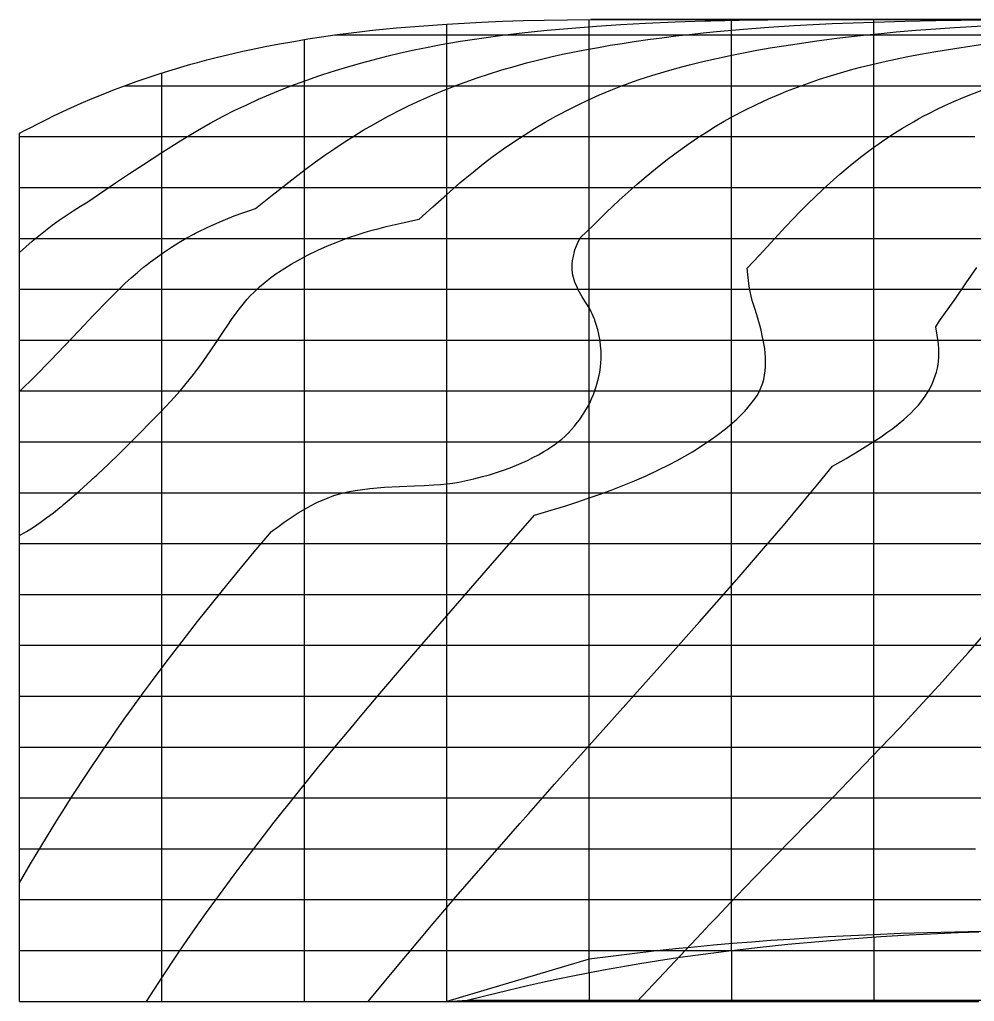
# Model space of a CAD drawing. Header units: millimetres. Extents: x 0 to 181739, y 0 to 19300.
# Drawn here: x 0 to 18777, y 0 to 19300 of the extents above; entities that cross this region are included whole.
import ezdxf

# ---------------------------------------------------------------- set-up
doc = ezdxf.new("R2010")
doc.units = ezdxf.units.MM
for name, color, linetype in [('BUTTOCKS', 6, 'Continuous'), ('Knuckle', 1, 'Continuous'), ('SECTIONS', 3, 'Continuous'), ('WATERLINES', 5, 'Continuous')]:
    doc.layers.add(name, color=color, linetype=linetype)

msp = doc.modelspace()

# ---------------------------------------------------------------- linework, layer by layer
for p, q in [((16800, 1264), (16800, 25)), ((14000, 999), (14000, 25)), ((11200, 832, 2301), (8400, 0, 2748)), ((11200, 567), (11200, 25)), ((8800, 25), (28000, 25))]:
    msp.add_line(p, q)
at = {"color": 2}
msp.add_polyline3d([(19561, 19300, 6965), (18733, 19300, 7155), (18016, 19300, 7322), (16890, 19300, 7587), (15764, 19300, 7857), (15122, 19300, 8014), (13918, 19300, 8312), (12716, 19300, 8615), (11996, 19300, 8801), (11276, 19300, 8988), (11232, 19300, 9000)], dxfattribs=at)
at = {"color": 3}
for points in [[(16800, 1264, 0), (16800, 1317, 1481)], [(14000, 999, 0), (14000, 1140, 1872)], [(11200, 567, 0), (11200, 833, 2301)]]:
    msp.add_polyline3d(points, dxfattribs=at)
at = {"layer": 'BUTTOCKS'}
for points in [[(6204, 19000, 9000), (6400, 19000, 8942), (6803, 19000, 8820), (7206, 19000, 8696), (7803, 19000, 8515), (8400, 19000, 8335), (9073, 19000, 8137), (9748, 19000, 7943), (11589, 19000, 7421), (13431, 19000, 6903), (14380, 19000, 6635), (15329, 19000, 6367), (15804, 19000, 6234), (16279, 19000, 6103), (16754, 19000, 5973), (17230, 19000, 5845), (17623, 19000, 5741), (18016, 19000, 5638), (18396, 19000, 5538), (18777, 19000, 5440), (19513, 19000, 5252)], [(2065, 18000, 9000), (2514, 18000, 8865), (3500, 18000, 8566), (3716, 18000, 8499), (3932, 18000, 8432), (4527, 18000, 8250), (5122, 18000, 8069), (5403, 18000, 7981), (5684, 18000, 7893), (6014, 18000, 7791), (6345, 18000, 7689), (6926, 18000, 7508), (7507, 18000, 7327), (7954, 18000, 7189), (8400, 18000, 7052), (8696, 18000, 6961), (8993, 18000, 6870), (10198, 18000, 6500), (11404, 18000, 6133), (12263, 18000, 5879), (13123, 18000, 5630), (13984, 18000, 5386), (14846, 18000, 5144), (15025, 18000, 5095), (15204, 18000, 5045), (16082, 18000, 4803), (16961, 18000, 4566), (17488, 18000, 4427), (18016, 18000, 4290), (18467, 18000, 4176), (18919, 18000, 4063)], [(0, 17000, 8965), (572, 17000, 8802), (1144, 17000, 8638), (1599, 17000, 8506), (2053, 17000, 8373), (2777, 17000, 8157), (3500, 17000, 7938), (3806, 17000, 7844), (4113, 17000, 7750), (5411, 17000, 7351), (6710, 17000, 6953), (7555, 17000, 6695), (8400, 17000, 6439), (8866, 17000, 6299), (9332, 17000, 6160), (10285, 17000, 5879), (11239, 17000, 5602), (11515, 17000, 5522), (11791, 17000, 5443), (12175, 17000, 5334), (12560, 17000, 5225), (13467, 17000, 4972), (14375, 17000, 4722), (14980, 17000, 4558), (15585, 17000, 4396), (16333, 17000, 4199), (17081, 17000, 4006), (17548, 17000, 3887), (18016, 17000, 3770), (18401, 17000, 3675), (18786, 17000, 3581)], [(0, 16000, 8508), (1002, 16000, 8218), (2003, 16000, 7927), (2752, 16000, 7709), (3500, 16000, 7490), (4956, 16000, 7059), (6412, 16000, 6627), (7406, 16000, 6335), (8400, 16000, 6045), (9046, 16000, 5858), (9692, 16000, 5671), (10237, 16000, 5515), (10782, 16000, 5360), (11277, 16000, 5220), (11773, 16000, 5082), (12144, 16000, 4980), (12515, 16000, 4878), (13280, 16000, 4671), (14046, 16000, 4466), (14719, 16000, 4288), (15393, 16000, 4113), (16047, 16000, 3947), (16701, 16000, 3784), (17358, 16000, 3624), (18016, 16000, 3467), (18673, 16000, 3316), (19330, 16000, 3169)], [(0, 15000, 8107), (978, 15000, 7775), (1956, 15000, 7444), (3500, 15000, 6925), (3859, 15000, 6806), (4217, 15000, 6688), (4850, 15000, 6483), (5485, 15000, 6284), (5732, 15000, 6209), (5978, 15000, 6134), (6574, 15000, 5959), (6873, 15000, 5874), (7173, 15000, 5794), (7348, 15000, 5749), (7523, 15000, 5707), (7683, 15000, 5672), (7844, 15000, 5640), (8006, 15000, 5611), (8168, 15000, 5584), (8284, 15000, 5565), (8400, 15000, 5548), (8679, 15000, 5506), (8959, 15000, 5465), (9159, 15000, 5433), (9358, 15000, 5398), (9620, 15000, 5348), (9880, 15000, 5293), (10139, 15000, 5233), (10398, 15000, 5169), (10753, 15000, 5075), (11107, 15000, 4974), (11306, 15000, 4920), (11505, 15000, 4866), (12119, 15000, 4702), (12733, 15000, 4540), (13466, 15000, 4350), (14199, 15000, 4164), (14321, 15000, 4133), (14443, 15000, 4102), (15366, 15000, 3874), (15828, 15000, 3761), (16290, 15000, 3651), (16973, 15000, 3494), (17658, 15000, 3342), (18016, 15000, 3263), (18691, 15000, 3117), (19366, 15000, 2974)], [(0, 14000, 7730), (438, 14000, 7567), (876, 14000, 7404), (2021, 14000, 6974), (2594, 14000, 6758), (3168, 14000, 6546), (3334, 14000, 6485), (3500, 14000, 6424), (4030, 14000, 6232), (4559, 14000, 6039), (5027, 14000, 5873), (5496, 14000, 5709), (5578, 14000, 5681), (5660, 14000, 5652), (6003, 14000, 5539), (6175, 14000, 5484), (6347, 14000, 5432), (6595, 14000, 5361), (6843, 14000, 5290), (9965, 14000, 5290), (10046, 14000, 5272), (10126, 14000, 5253), (10286, 14000, 5209), (10579, 14000, 5121), (10871, 14000, 5032), (11036, 14000, 4984), (11202, 14000, 4936), (11325, 14000, 4900), (11448, 14000, 4864), (11894, 14000, 4731), (12340, 14000, 4597), (13013, 14000, 4396), (13686, 14000, 4197), (14663, 14000, 3912), (15639, 14000, 3627), (15897, 14000, 3552), (16678, 14000, 3384), (17460, 14000, 3219), (17738, 14000, 3162), (18016, 14000, 3104), (18562, 14000, 2993), (19108, 14000, 2883)], [(0, 13000, 7364), (764, 13000, 7083), (1529, 13000, 6806), (2075, 13000, 6612), (2622, 13000, 6423), (3061, 13000, 6274), (3500, 13000, 6128), (3612, 13000, 6091), (3723, 13000, 6055), (3873, 13000, 6007), (4022, 13000, 5960), (4158, 13000, 5917), (4295, 13000, 5873), (4553, 13000, 5795), (4811, 13000, 5718), (5082, 13000, 5635), (5353, 13000, 5552), (5531, 13000, 5499), (5621, 13000, 5473), (5711, 13000, 5449), (5776, 13000, 5433), (5842, 13000, 5418), (6090, 13000, 5355), (6338, 13000, 5290), (10461, 13000, 5290), (11291, 13000, 5038), (12120, 13000, 4780), (12901, 13000, 4535), (13683, 13000, 4289), (14207, 13000, 4127), (14732, 13000, 3968), (15291, 13000, 3801), (15851, 13000, 3637), (16955, 13000, 3317), (18059, 13000, 3000), (18324, 13000, 2925), (18589, 13000, 2850), (19374, 13000, 2698)], [(0, 12000, 7004), (646, 12000, 6780), (1294, 12000, 6561), (1462, 12000, 6506), (1630, 12000, 6452), (2126, 12000, 6295), (2374, 12000, 6220), (2624, 12000, 6147), (3061, 12000, 6024), (3500, 12000, 5908), (3845, 12000, 5821), (4190, 12000, 5736), (4699, 12000, 5617), (5208, 12000, 5503), (5384, 12000, 5466), (5560, 12000, 5431), (5755, 12000, 5394), (5951, 12000, 5357), (6097, 12000, 5333), (6242, 12000, 5310), (6314, 12000, 5298), (6386, 12000, 5290), (10412, 12000, 5290), (10880, 12000, 5138), (11349, 12000, 4988), (12050, 12000, 4770), (12751, 12000, 4553), (13385, 12000, 4357), (14019, 12000, 4162), (15420, 12000, 3735), (16823, 12000, 3313), (17348, 12000, 3156), (17873, 12000, 3000), (19358, 12000, 2570)], [(0, 11000, 6648), (345, 11000, 6540), (690, 11000, 6432), (1212, 11000, 6273), (1474, 11000, 6197), (1736, 11000, 6123), (2072, 11000, 6032), (2317, 11000, 5968), (2562, 11000, 5907), (2807, 11000, 5848), (3053, 11000, 5791), (3277, 11000, 5741), (3500, 11000, 5693), (3657, 11000, 5660), (4192, 11000, 5551), (4728, 11000, 5450), (5188, 11000, 5369), (5419, 11000, 5333), (5651, 11000, 5302), (5706, 11000, 5296), (5761, 11000, 5290), (5843, 11000, 5282), (5926, 11000, 5274), (6069, 11000, 5264), (6213, 11000, 5258), (6356, 11000, 5255), (6572, 11000, 5257), (6787, 11000, 5265), (6921, 11000, 5274), (7054, 11000, 5290), (9759, 11000, 5290), (9864, 11000, 5252), (9969, 11000, 5217), (10138, 11000, 5158), (10308, 11000, 5099), (10488, 11000, 5036), (10669, 11000, 4973), (11405, 11000, 4716), (12143, 11000, 4464), (12738, 11000, 4263), (13335, 11000, 4065), (13824, 11000, 3907), (14314, 11000, 3752), (15047, 11000, 3524), (15783, 11000, 3300), (16791, 11000, 3000), (17597, 11000, 2764), (18023, 11000, 2683), (18449, 11000, 2603), (18977, 11000, 2507)], [(0, 10000, 6296), (514, 10000, 6160), (1029, 10000, 6027), (1325, 10000, 5953), (1621, 10000, 5881), (1918, 10000, 5811), (2216, 10000, 5744), (2273, 10000, 5731), (2331, 10000, 5718), (2841, 10000, 5608), (3351, 10000, 5502), (3426, 10000, 5487), (3500, 10000, 5472), (3958, 10000, 5380), (4417, 10000, 5290), (4691, 10000, 5238), (4965, 10000, 5189), (5239, 10000, 5143), (5515, 10000, 5101), (5860, 10000, 5055), (6033, 10000, 5035), (6206, 10000, 5017), (6464, 10000, 4993), (6723, 10000, 4973), (7241, 10000, 4941), (7549, 10000, 4923), (7857, 10000, 4903), (8129, 10000, 4879), (8265, 10000, 4863), (8400, 10000, 4845), (8537, 10000, 4822), (8673, 10000, 4797), (8875, 10000, 4754), (9077, 10000, 4706), (9278, 10000, 4655), (9478, 10000, 4602), (9671, 10000, 4549), (9864, 10000, 4495), (10377, 10000, 4344), (10888, 10000, 4187), (11241, 10000, 4078), (11595, 10000, 3969), (12058, 10000, 3828), (12521, 10000, 3691), (13043, 10000, 3538), (13565, 10000, 3387), (14543, 10000, 3196), (15521, 10000, 3007), (15866, 10000, 2942), (16211, 10000, 2877), (16656, 10000, 2793), (17101, 10000, 2709), (17400, 10000, 2654), (17700, 10000, 2599), (18510, 10000, 2454), (19322, 10000, 2313)], [(0, 9000, 5972), (790, 9000, 5813), (1579, 9000, 5652), (2540, 9000, 5455), (3500, 9000, 5257), (5950, 9000, 4754), (8400, 9000, 4252), (9714, 9000, 3984), (11029, 9000, 3720), (12236, 9000, 3480), (13443, 9000, 3244), (14238, 9000, 3091), (15034, 9000, 2940), (15849, 9000, 2789), (16664, 9000, 2640), (17636, 9000, 2467), (18609, 9000, 2299), (18775, 9000, 2271), (18942, 9000, 2244)], [(0, 8000, 5826), (875, 8000, 5642), (1750, 8000, 5457), (2625, 8000, 5273), (3500, 8000, 5089), (5639, 8000, 4643), (7780, 8000, 4202), (8400, 8000, 4075), (9625, 8000, 3826), (10852, 8000, 3581), (11385, 8000, 3476), (12499, 8000, 3258), (13614, 8000, 3044), (14253, 8000, 2924), (14893, 8000, 2806), (15736, 8000, 2654), (16580, 8000, 2505), (16872, 8000, 2454), (17165, 8000, 2404), (17848, 8000, 2289), (18531, 8000, 2177), (19272, 8000, 2058)], [(0, 7000, 5680), (657, 7000, 5537), (1313, 7000, 5394), (2406, 7000, 5157), (3500, 7000, 4922), (4724, 7000, 4662), (5948, 7000, 4404), (7174, 7000, 4149), (8400, 7000, 3898), (8711, 7000, 3835), (9023, 7000, 3772), (10189, 7000, 3538), (11357, 7000, 3308), (11634, 7000, 3255), (11911, 7000, 3201), (12879, 7000, 3015), (13848, 7000, 2834), (14284, 7000, 2754), (14719, 7000, 2675), (15321, 7000, 2570), (15923, 7000, 2466), (16822, 7000, 2315), (17722, 7000, 2167), (18249, 7000, 2084), (18776, 7000, 2001), (19302, 7000, 1920)], [(0, 6000, 5535), (891, 6000, 5333), (1782, 6000, 5133), (2641, 6000, 4943), (3500, 6000, 4754), (4150, 6000, 4613), (4800, 6000, 4472), (6047, 6000, 4207), (7296, 6000, 3947), (7848, 6000, 3834), (8400, 6000, 3722), (8740, 6000, 3653), (9079, 6000, 3585), (10191, 6000, 3364), (11303, 6000, 3146), (12194, 6000, 2976), (12845, 6000, 2854), (13496, 6000, 2733), (14123, 6000, 2620), (14653, 6000, 2527), (15184, 6000, 2436), (16126, 6000, 2279), (17069, 6000, 2128), (17707, 6000, 2028), (18022, 6000, 1979), (18338, 6000, 1931), (18659, 6000, 1883), (18980, 6000, 1835)], [(0, 5000, 5389), (726, 5000, 5219), (1453, 5000, 5051), (2476, 5000, 4817), (3500, 5000, 4586), (4422, 5000, 4382), (5344, 5000, 4182), (6192, 5000, 4002), (7039, 5000, 3825), (7720, 5000, 3685), (8400, 5000, 3547), (9078, 5000, 3410), (9930, 5000, 3242), (10783, 5000, 3075), (11451, 5000, 2947), (12120, 5000, 2821), (12911, 5000, 2675), (13703, 5000, 2533), (14211, 5000, 2444), (14719, 5000, 2357), (15213, 5000, 2275), (15707, 5000, 2195), (16526, 5000, 2066), (17347, 5000, 1940), (17849, 5000, 1864), (18352, 5000, 1790), (19022, 5000, 1695)], [(0, 4000, 5243), (874, 4000, 5034), (1749, 4000, 4826), (2624, 4000, 4620), (3500, 4000, 4418), (4216, 4000, 4257), (4932, 4000, 4099), (5736, 4000, 3925), (6541, 4000, 3754), (7470, 4000, 3561), (8400, 4000, 3372), (9109, 4000, 3230), (9819, 4000, 3090), (10547, 4000, 2950), (11275, 4000, 2811), (11999, 4000, 2676), (12724, 4000, 2544), (13422, 4000, 2421), (14120, 4000, 2300), (14657, 4000, 2211), (15194, 4000, 2124), (15902, 4000, 2012), (16611, 4000, 1904), (17314, 4000, 1800), (18016, 4000, 1699), (18371, 4000, 1649), (19083, 4000, 1552)], [(0, 3000, 5097), (735, 3000, 4917), (1469, 3000, 4736), (1748, 3000, 4668), (2512, 3000, 4484), (3277, 3000, 4303), (3389, 3000, 4277), (3500, 3000, 4251), (3805, 3000, 4181), (4111, 3000, 4111), (4980, 3000, 3917), (5850, 3000, 3728), (5992, 3000, 3697), (6134, 3000, 3667), (6927, 3000, 3500), (7721, 3000, 3336), (8060, 3000, 3267), (8400, 3000, 3198), (9161, 3000, 3047), (9922, 3000, 2899), (10705, 3000, 2750), (11489, 3000, 2604), (12277, 3000, 2461), (12865, 3000, 2357), (13453, 3000, 2255), (13839, 3000, 2190), (14225, 3000, 2125), (14982, 3000, 2003), (15556, 3000, 1914), (16130, 3000, 1827), (16704, 3000, 1742), (17279, 3000, 1660), (18035, 3000, 1555), (18797, 3000, 1454)], [(0, 2000, 4952), (812, 2000, 4745), (1624, 2000, 4540), (2340, 2000, 4363), (3057, 2000, 4189), (3500, 2000, 4084), (4077, 2000, 3949), (4655, 2000, 3818), (5200, 2000, 3696), (5746, 2000, 3577), (6553, 2000, 3405), (7361, 2000, 3237), (8400, 2000, 3027), (8808, 2000, 2946), (9643, 2000, 2783), (10479, 2000, 2625), (11331, 2000, 2468), (11975, 2000, 2352), (12620, 2000, 2238), (13051, 2000, 2164), (13483, 2000, 2092), (14127, 2000, 1985), (14772, 2000, 1882), (15182, 2000, 1819), (15592, 2000, 1757), (15987, 2000, 1698), (16383, 2000, 1640), (16781, 2000, 1584), (17180, 2000, 1529), (17583, 2000, 1474), (17987, 2000, 1421), (18708, 2000, 1329), (19430, 2000, 1242)], [(0, 1000, 4806), (437, 1000, 4691), (874, 1000, 4577), (1529, 1000, 4407), (2185, 1000, 4240), (2842, 1000, 4077), (3500, 1000, 3916), (3805, 1000, 3844), (4110, 1000, 3772), (4731, 1000, 3630), (5354, 1000, 3491), (5745, 1000, 3405), (6137, 1000, 3321), (6827, 1000, 3176), (7518, 1000, 3034), (8400, 1000, 2858), (9321, 1000, 2678), (10254, 1000, 2501), (10960, 1000, 2371), (11667, 1000, 2244), (12378, 1000, 2120), (13089, 1000, 2000), (13798, 1000, 1883), (14508, 1000, 1770), (14978, 1000, 1698), (15448, 1000, 1627), (15910, 1000, 1560), (16372, 1000, 1494), (17060, 1000, 1400), (17749, 1000, 1310), (18209, 1000, 1253), (18902, 1000, 1170)]]:
    msp.add_polyline3d(points, dxfattribs=at)
at = {"layer": 'Knuckle'}
for points in [[(8800, 25, 0), (9393, 169, 0), (9988, 309, 0), (10285, 376, 0), (10584, 441, 0), (10882, 503, 0), (11182, 563, 0), (11482, 620, 0), (11782, 674, 0), (12234, 750, 0), (12686, 821, 0), (12988, 866, 0), (13290, 908, 0), (13896, 987, 0), (14502, 1058, 0), (15109, 1122, 0), (15717, 1179, 0), (16325, 1229, 0), (16934, 1273, 0), (17493, 1307, 0), (18052, 1335, 0), (18459, 1353, 0), (18865, 1367, 0)], [(11200, 833, 2301), (11624, 890, 2234), (12048, 943, 2168), (12473, 992, 2103), (12899, 1038, 2038), (13273, 1075, 1981), (13647, 1110, 1925), (14021, 1142, 1869), (14396, 1172, 1814), (14771, 1200, 1760), (15147, 1226, 1706), (15523, 1250, 1654), (15899, 1272, 1602), (16349, 1296, 1541), (16800, 1317, 1481), (17328, 1338, 1413), (17858, 1356, 1347), (18389, 1370, 1282), (18920, 1382, 1220)], [(0, 0, 4660), (349, 0, 4565), (698, 0, 4471), (1397, 0, 4284), (2097, 0, 4102), (2447, 0, 4012), (2798, 0, 3923), (3149, 0, 3836), (3500, 0, 3750), (3906, 0, 3651), (4313, 0, 3555), (4638, 0, 3480), (4964, 0, 3406), (5454, 0, 3298), (5944, 0, 3191), (6762, 0, 3019), (7580, 0, 2852), (8400, 0, 2689), (9094, 0, 2555), (9788, 0, 2424), (10482, 0, 2295), (11178, 0, 2170), (11734, 0, 2072), (12291, 0, 1975), (12848, 0, 1881), (13406, 0, 1790), (14034, 0, 1689), (14662, 0, 1592), (15501, 0, 1468), (16130, 0, 1379), (16760, 0, 1294), (17601, 0, 1187), (18443, 0, 1087), (18864, 0, 1040)], [(8400, 0, 2748), (8800, 25, 0)]]:
    msp.add_polyline3d(points, dxfattribs=at)
at = {"layer": 'SECTIONS'}
for points in [[(14000, 1139, 1872), (14000, 2680, 2113), (14000, 4694, 2431), (14000, 5173, 2508), (14000, 5652, 2586), (14000, 7865, 2948), (14000, 10078, 3315), (14000, 10130, 3348), (14000, 10181, 3381), (14000, 10352, 3488), (14000, 10524, 3593), (14000, 10698, 3695), (14000, 10876, 3790), (14000, 10991, 3846), (14000, 11107, 3900), (14000, 11231, 3953), (14000, 11357, 4001), (14000, 11484, 4045), (14000, 11613, 4085), (14000, 11743, 4118), (14000, 11875, 4147), (14000, 12001, 4168), (14000, 12127, 4184), (14000, 12254, 4195), (14000, 12445, 4203), (14000, 12637, 4205), (14000, 12842, 4200), (14000, 13048, 4188), (14000, 13253, 4173), (14000, 13458, 4154), (14000, 13699, 4129), (14000, 13820, 4117), (14000, 13941, 4108), (14000, 14076, 4101), (14000, 14211, 4096), (14000, 14482, 4090), (14000, 14721, 4146), (14000, 14960, 4203), (14000, 15385, 4309), (14000, 15597, 4365), (14000, 15808, 4423), (14000, 16032, 4487), (14000, 16254, 4555), (14000, 16502, 4637), (14000, 16747, 4724), (14000, 16909, 4787), (14000, 17069, 4854), (14000, 17228, 4925), (14000, 17314, 4966), (14000, 17400, 5009), (14000, 17523, 5074), (14000, 17644, 5143), (14000, 17762, 5216), (14000, 17878, 5293), (14000, 17991, 5374), (14000, 18100, 5460), (14000, 18199, 5545), (14000, 18294, 5635), (14000, 18384, 5730), (14000, 18470, 5828), (14000, 18551, 5931), (14000, 18627, 6037), (14000, 18706, 6159), (14000, 18781, 6285), (14000, 18850, 6413), (14000, 18914, 6544), (14000, 18973, 6677), (14000, 19028, 6813), (14000, 19075, 6944), (14000, 19118, 7077), (14000, 19155, 7211), (14000, 19189, 7347), (14000, 19218, 7484), (14000, 19243, 7621), (14000, 19267, 7788), (14000, 19285, 7955), (14000, 19296, 8123), (14000, 19300, 8291), (14000, 19300, 9000)], [(16800, 1317, 1481), (16800, 1510, 1510), (16800, 3020, 1731), (16800, 5869, 2151), (16800, 8718, 2574), (16800, 9733, 2726), (16800, 10747, 2878), (16800, 10876, 2940), (16800, 11006, 3000), (16800, 11215, 3090), (16800, 11320, 3132), (16800, 11427, 3172), (16800, 11553, 3213), (16800, 11680, 3250), (16800, 11808, 3282), (16800, 11938, 3309), (16800, 12068, 3330), (16800, 12200, 3347), (16800, 12303, 3356), (16800, 12407, 3363), (16800, 12511, 3367), (16800, 12615, 3369), (16800, 12792, 3369), (16800, 12968, 3364), (16800, 13145, 3356), (16800, 13321, 3344), (16800, 13520, 3329), (16800, 13719, 3313), (16800, 13954, 3351), (16800, 14189, 3389), (16800, 14692, 3476), (16800, 14943, 3522), (16800, 15194, 3572), (16800, 15356, 3606), (16800, 15518, 3642), (16800, 15779, 3704), (16800, 16038, 3769), (16800, 16296, 3841), (16800, 16552, 3919), (16800, 16768, 3992), (16800, 16982, 4071), (16800, 17123, 4127), (16800, 17262, 4187), (16800, 17400, 4251), (16800, 17437, 4269), (16800, 17474, 4288), (16800, 17592, 4349), (16800, 17707, 4415), (16800, 17820, 4484), (16800, 17931, 4558), (16800, 18038, 4637), (16800, 18141, 4720), (16800, 18239, 4806), (16800, 18332, 4897), (16800, 18421, 4992), (16800, 18505, 5091), (16800, 18585, 5194), (16800, 18660, 5300), (16800, 18741, 5428), (16800, 18816, 5559), (16800, 18884, 5694), (16800, 18947, 5832), (16800, 19005, 5972), (16800, 19056, 6115), (16800, 19074, 6167), (16800, 19090, 6219), (16800, 19137, 6381), (16800, 19176, 6545), (16800, 19209, 6711), (16800, 19236, 6877), (16800, 19251, 6989), (16800, 19264, 7100), (16800, 19289, 7354), (16800, 19297, 7481), (16800, 19300, 7609), (16800, 19300, 9000)], [(8400, 0, 2748), (8400, 1885, 3008), (8400, 3769, 3332), (8400, 6594, 3827), (8400, 9418, 4326), (8400, 9959, 4808), (8400, 10500, 5290), (8400, 14700, 5290), (8400, 15013, 5559), (8400, 15327, 5828), (8400, 15540, 5896), (8400, 15753, 5964), (8400, 15965, 6034), (8400, 16176, 6106), (8400, 16386, 6182), (8400, 16594, 6263), (8400, 16800, 6349), (8400, 17004, 6441), (8400, 17138, 6506), (8400, 17270, 6575), (8400, 17400, 6647), (8400, 17537, 6728), (8400, 17672, 6813), (8400, 17803, 6903), (8400, 17932, 6998), (8400, 18056, 7097), (8400, 18176, 7202), (8400, 18287, 7309), (8400, 18394, 7419), (8400, 18497, 7534), (8400, 18595, 7653), (8400, 18686, 7777), (8400, 18772, 7905), (8400, 18838, 8014), (8400, 18900, 8125), (8400, 18968, 8264), (8400, 19029, 8405), (8400, 19084, 8549), (8400, 19132, 8695), (8400, 19174, 8843), (8400, 19211, 8993), (8400, 19212, 9000)], [(11200, 832, 2301), (11200, 910, 2313), (11200, 1820, 2462), (11200, 2916, 2643), (11200, 4011, 2827), (11200, 5398, 3063), (11200, 6783, 3302), (11200, 8227, 3552), (11200, 9670, 3802), (11200, 9836, 3947), (11200, 10002, 4092), (11200, 10119, 4193), (11200, 10238, 4293), (11200, 10371, 4399), (11200, 10507, 4500), (11200, 10600, 4565), (11200, 10696, 4626), (11200, 10794, 4683), (11200, 10888, 4733), (11200, 10984, 4779), (11200, 11082, 4822), (11200, 11182, 4860), (11200, 11283, 4894), (11200, 11386, 4924), (11200, 11517, 4956), (11200, 11650, 4984), (11200, 11784, 5007), (11200, 11918, 5026), (11200, 11980, 5033), (11200, 12042, 5040), (11200, 12201, 5054), (11200, 12359, 5064), (11200, 12518, 5070), (11200, 12677, 5073), (11200, 12836, 5071), (11200, 12995, 5066), (11200, 13102, 5060), (11200, 13209, 5052), (11200, 13406, 5033), (11200, 13504, 5021), (11200, 13602, 5006), (11200, 13799, 4969), (11200, 13898, 4952), (11200, 13997, 4937), (11200, 14132, 4921), (11200, 14269, 4911), (11200, 14362, 4908), (11200, 14456, 4909), (11200, 14644, 4917), (11200, 14755, 4923), (11200, 14866, 4932), (11200, 14926, 4938), (11200, 14986, 4945), (11200, 15245, 5018), (11200, 15504, 5092), (11200, 15749, 5164), (11200, 15992, 5240), (11200, 16235, 5319), (11200, 16475, 5403), (11200, 16711, 5493), (11200, 16945, 5589), (11200, 17099, 5657), (11200, 17250, 5730), (11200, 17400, 5807), (11200, 17531, 5879), (11200, 17659, 5956), (11200, 17785, 6037), (11200, 17907, 6123), (11200, 18025, 6215), (11200, 18139, 6312), (11200, 18244, 6410), (11200, 18345, 6512), (11200, 18429, 6605), (11200, 18509, 6701), (11200, 18586, 6800), (11200, 18658, 6903), (11200, 18749, 7044), (11200, 18833, 7188), (11200, 18911, 7336), (11200, 18974, 7471), (11200, 19031, 7608), (11200, 19083, 7748), (11200, 19128, 7889), (11200, 19169, 8032), (11200, 19204, 8177), (11200, 19233, 8314), (11200, 19256, 8451), (11200, 19275, 8590), (11200, 19289, 8729), (11200, 19297, 8869), (11200, 19300, 9000)], [(5600, 0, 3266), (5600, 1838, 3580), (5600, 3676, 3898), (5600, 6112, 4322), (5600, 8547, 4747), (5600, 8903, 4810), (5600, 9260, 4872), (5600, 9445, 4931), (5600, 9632, 4987), (5600, 9819, 5041), (5600, 10006, 5091), (5600, 10126, 5121), (5600, 10245, 5150), (5600, 10507, 5212), (5600, 10638, 5242), (5600, 10770, 5268), (5600, 10830, 5279), (5600, 10889, 5290), (5600, 10917, 5295), (5600, 10944, 5299), (5600, 11100, 5324), (5600, 11257, 5346), (5600, 11414, 5365), (5600, 11571, 5382), (5600, 11900, 5415), (5600, 12230, 5443), (5600, 12415, 5456), (5600, 12600, 5464), (5600, 12721, 5467), (5600, 12842, 5470), (5600, 12988, 5478), (5600, 13134, 5492), (5600, 13279, 5509), (5600, 13424, 5530), (5600, 13517, 5546), (5600, 13609, 5565), (5600, 13716, 5589), (5600, 13823, 5616), (5600, 13928, 5648), (5600, 14032, 5685), (5600, 14141, 5731), (5600, 14247, 5782), (5600, 14352, 5836), (5600, 14456, 5894), (5600, 14584, 5969), (5600, 14710, 6047), (5600, 14834, 6129), (5600, 14955, 6215), (5600, 15015, 6259), (5600, 15074, 6304), (5600, 15193, 6400), (5600, 15310, 6498), (5600, 15424, 6600), (5600, 15537, 6703), (5600, 15810, 6799), (5600, 16082, 6899), (5600, 16346, 7002), (5600, 16609, 7111), (5600, 16811, 7202), (5600, 17011, 7298), (5600, 17207, 7400), (5600, 17400, 7509), (5600, 17534, 7589), (5600, 17665, 7672), (5600, 17792, 7761), (5600, 17917, 7854), (5600, 18038, 7951), (5600, 18155, 8053), (5600, 18286, 8175), (5600, 18411, 8303), (5600, 18490, 8392), (5600, 18567, 8483), (5600, 18640, 8578), (5600, 18704, 8667), (5600, 18765, 8759), (5600, 18823, 8853), (5600, 18879, 8947), (5600, 18908, 9000)], [(2800, 0, 3923), (2800, 3403, 4482), (2800, 6806, 5040), (2800, 7534, 5159), (2800, 8262, 5279), (2800, 8718, 5354), (2800, 9174, 5430), (2800, 9817, 5575), (2800, 10459, 5723), (2800, 11005, 5851), (2800, 11549, 5984), (2800, 12075, 6116), (2800, 12600, 6253), (2800, 12803, 6308), (2800, 13005, 6364), (2800, 13226, 6427), (2800, 13446, 6492), (2800, 13665, 6562), (2800, 13882, 6638), (2800, 14030, 6694), (2800, 14178, 6755), (2800, 14324, 6818), (2800, 14540, 6919), (2800, 14754, 7027), (2800, 14912, 7111), (2800, 15069, 7199), (2800, 15221, 7287), (2800, 15371, 7377), (2800, 15669, 7562), (2800, 15789, 7610), (2800, 15909, 7658), (2800, 16141, 7754), (2800, 16373, 7854), (2800, 16603, 7958), (2800, 16830, 8066), (2800, 16975, 8138), (2800, 17118, 8211), (2800, 17260, 8287), (2800, 17400, 8367), (2800, 17456, 8400), (2800, 17512, 8434), (2800, 17652, 8524), (2800, 17789, 8619), (2800, 17922, 8718), (2800, 18053, 8822), (2800, 18178, 8931), (2800, 18252, 9000)], [(0, 0, 4660), (0, 9130, 5991), (0, 9825, 6235), (0, 10519, 6479), (0, 11560, 6847), (0, 12600, 7219), (0, 12862, 7314), (0, 13125, 7409), (0, 13806, 7658), (0, 14486, 7911), (0, 14851, 8050), (0, 15216, 8191), (0, 15475, 8293), (0, 15734, 8397), (0, 15905, 8468), (0, 16075, 8539), (0, 16414, 8686), (0, 16582, 8762), (0, 16749, 8840), (0, 16915, 8922), (0, 17066, 9000)], [(11200, 0, 2166), (11200, 0, 2166)]]:
    msp.add_polyline3d(points, dxfattribs=at)
at = {"layer": 'WATERLINES'}
for points in [[(0, 14720, 8000), (123, 14832, 8000), (248, 14943, 8000), (376, 15050, 8000), (506, 15155, 8000), (640, 15257, 8000), (776, 15356, 8000), (914, 15451, 8000), (1055, 15544, 8000), (1198, 15633, 8000), (1342, 15719, 8000), (1886, 16090, 8000), (2159, 16274, 8000), (2433, 16455, 8000), (2799, 16691, 8000), (3168, 16923, 8000), (3334, 17023, 8000), (3500, 17121, 8000), (3750, 17264, 8000), (4004, 17400, 8000), (4234, 17517, 8000), (4466, 17628, 8000), (4701, 17735, 8000), (4937, 17837, 8000), (5172, 17933, 8000), (5409, 18025, 8000), (5647, 18112, 8000), (5887, 18196, 8000), (5925, 18208, 8000), (5963, 18221, 8000), (6209, 18300, 8000), (6456, 18375, 8000), (6705, 18445, 8000), (6954, 18512, 8000), (7222, 18580, 8000), (7492, 18645, 8000), (7762, 18705, 8000), (8033, 18761, 8000), (8217, 18797, 8000), (8400, 18830, 8000), (8673, 18877, 8000), (8946, 18919, 8000), (9220, 18957, 8000), (9494, 18993, 8000), (9934, 19044, 8000), (10374, 19090, 8000), (10859, 19133, 8000), (11344, 19171, 8000), (11825, 19203, 8000), (12307, 19230, 8000), (12890, 19256, 8000), (13474, 19276, 8000), (13535, 19278, 8000), (13597, 19279, 8000), (14154, 19291, 8000), (14712, 19298, 8000), (15178, 19300, 8000), (137308, 19300, 8000)], [(0, 17066, 9000), (109, 17124, 9000), (218, 17181, 9000), (347, 17247, 9000), (477, 17313, 9000), (566, 17357, 9000), (655, 17400, 9000), (932, 17531, 9000), (1211, 17656, 9000), (1428, 17748, 9000), (1645, 17838, 9000), (1864, 17924, 9000), (2085, 18007, 9000), (2189, 18045, 9000), (2294, 18083, 9000), (2529, 18164, 9000), (2764, 18242, 9000), (3001, 18316, 9000), (3239, 18386, 9000), (3369, 18423, 9000), (3500, 18459, 9000), (3681, 18507, 9000), (3863, 18553, 9000), (4227, 18640, 9000), (4391, 18677, 9000), (4555, 18713, 9000), (4832, 18770, 9000), (5111, 18823, 9000), (5390, 18873, 9000), (5669, 18920, 9000), (5935, 18962, 9000), (6202, 19000, 9000), (6737, 19067, 9000), (6940, 19090, 9000), (7144, 19111, 9000), (7411, 19137, 9000), (7679, 19160, 9000), (7947, 19181, 9000), (8215, 19201, 9000), (8307, 19207, 9000), (8400, 19213, 9000), (8742, 19233, 9000), (9083, 19250, 9000), (9494, 19267, 9000), (9906, 19281, 9000), (10317, 19291, 9000), (10775, 19298, 9000), (11232, 19300, 9000), (138657, 19300, 9000)], [(0, 11990, 7000), (306, 12293, 7000), (608, 12600, 7000), (891, 12894, 7000), (1171, 13191, 7000), (1451, 13487, 7000), (1735, 13780, 7000), (1905, 13950, 7000), (2078, 14117, 7000), (2195, 14225, 7000), (2316, 14330, 7000), (2439, 14432, 7000), (2506, 14485, 7000), (2573, 14537, 7000), (2709, 14637, 7000), (2847, 14734, 7000), (2988, 14827, 7000), (3131, 14916, 7000), (3277, 15001, 7000), (3425, 15082, 7000), (3462, 15102, 7000), (3500, 15121, 7000), (3689, 15215, 7000), (3880, 15302, 7000), (4049, 15373, 7000), (4219, 15440, 7000), (4391, 15503, 7000), (4564, 15562, 7000), (4601, 15575, 7000), (4638, 15587, 7000), (4966, 15849, 7000), (5295, 16108, 7000), (5469, 16243, 7000), (5645, 16375, 7000), (5822, 16505, 7000), (6000, 16633, 7000), (6099, 16701, 7000), (6199, 16769, 7000), (6383, 16890, 7000), (6570, 17009, 7000), (6758, 17124, 7000), (6949, 17235, 7000), (7096, 17319, 7000), (7245, 17400, 7000), (7340, 17450, 7000), (7435, 17500, 7000), (7663, 17613, 7000), (7893, 17720, 7000), (8127, 17823, 7000), (8362, 17920, 7000), (8400, 17935, 7000), (8581, 18005, 7000), (8763, 18073, 7000), (9001, 18156, 7000), (9240, 18235, 7000), (9481, 18310, 7000), (9723, 18381, 7000), (9967, 18448, 7000), (10212, 18510, 7000), (10445, 18566, 7000), (10679, 18618, 7000), (10914, 18667, 7000), (11149, 18713, 7000), (11383, 18755, 7000), (11616, 18795, 7000), (11851, 18833, 7000), (12085, 18869, 7000), (12357, 18908, 7000), (12630, 18945, 7000), (12903, 18979, 7000), (13176, 19011, 7000), (13441, 19040, 7000), (13707, 19066, 7000), (14238, 19114, 7000), (14734, 19152, 7000), (15230, 19184, 7000), (15604, 19205, 7000), (15978, 19222, 7000), (16392, 19238, 7000), (16807, 19252, 7000), (17412, 19269, 7000), (18016, 19283, 7000), (18520, 19292, 7000), (19024, 19298, 7000)], [(0, 9156, 6000), (138, 9239, 6000), (274, 9325, 6000), (407, 9416, 6000), (538, 9510, 6000), (666, 9607, 6000), (792, 9707, 6000), (828, 9737, 6000), (864, 9766, 6000), (1023, 9900, 6000), (1179, 10037, 6000), (1485, 10317, 6000), (1511, 10341, 6000), (1538, 10366, 6000), (1747, 10564, 6000), (1955, 10765, 6000), (2365, 11171, 6000), (2569, 11377, 6000), (2771, 11584, 6000), (2970, 11796, 6000), (3163, 12012, 6000), (3250, 12113, 6000), (3335, 12217, 6000), (3418, 12321, 6000), (3500, 12427, 6000), (3564, 12513, 6000), (3626, 12600, 6000), (3754, 12786, 6000), (3879, 12974, 6000), (4021, 13189, 6000), (4092, 13296, 6000), (4165, 13403, 6000), (4239, 13505, 6000), (4315, 13607, 6000), (4394, 13706, 6000), (4477, 13802, 6000), (4543, 13874, 6000), (4610, 13944, 6000), (4716, 14045, 6000), (4827, 14140, 6000), (4942, 14230, 6000), (5060, 14315, 6000), (5076, 14325, 6000), (5092, 14336, 6000), (5216, 14416, 6000), (5341, 14492, 6000), (5469, 14565, 6000), (5664, 14668, 6000), (5863, 14765, 6000), (6058, 14853, 6000), (6257, 14934, 6000), (6458, 15009, 6000), (6661, 15077, 6000), (6798, 15119, 6000), (6935, 15159, 6000), (7073, 15196, 6000), (7211, 15231, 6000), (7502, 15299, 6000), (7794, 15364, 6000), (7824, 15371, 6000), (7855, 15378, 6000), (8127, 15622, 6000), (8400, 15864, 6000), (8660, 16089, 6000), (8792, 16200, 6000), (8925, 16309, 6000), (9119, 16464, 6000), (9316, 16613, 6000), (9517, 16759, 6000), (9721, 16900, 6000), (9923, 17032, 6000), (10128, 17160, 6000), (10335, 17282, 6000), (10546, 17400, 6000), (10653, 17457, 6000), (10761, 17514, 6000), (10974, 17621, 6000), (11189, 17723, 6000), (11407, 17821, 6000), (11627, 17913, 6000), (11727, 17953, 6000), (11827, 17992, 6000), (11915, 18025, 6000), (12003, 18057, 6000), (12095, 18089, 6000), (12187, 18121, 6000), (12431, 18202, 6000), (12677, 18277, 6000), (12924, 18348, 6000), (13172, 18413, 6000), (13437, 18478, 6000), (13704, 18539, 6000), (13971, 18596, 6000), (14239, 18649, 6000), (14501, 18697, 6000), (14764, 18743, 6000), (15027, 18786, 6000), (15290, 18826, 6000), (15680, 18882, 6000), (16071, 18933, 6000), (16362, 18968, 6000), (16654, 19000, 6000), (16946, 19030, 6000), (17239, 19057, 6000), (17627, 19090, 6000), (18016, 19120, 6000), (18201, 19134, 6000), (18387, 19146, 6000), (18941, 19180, 6000)], [(0, 2331, 5000), (217, 2701, 5000), (438, 3069, 5000), (733, 3553, 5000), (884, 3793, 5000), (1036, 4032, 5000), (1340, 4497, 5000), (1650, 4959, 5000), (1785, 5156, 5000), (1921, 5352, 5000), (2091, 5594, 5000), (2263, 5834, 5000), (2437, 6073, 5000), (2612, 6310, 5000), (2901, 6695, 5000), (3194, 7076, 5000), (3347, 7271, 5000), (3500, 7466, 5000), (3799, 7841, 5000), (4101, 8214, 5000), (4191, 8324, 5000), (4281, 8434, 5000), (4615, 8835, 5000), (4951, 9235, 5000), (5007, 9277, 5000), (5063, 9319, 5000), (5200, 9418, 5000), (5339, 9514, 5000), (5481, 9605, 5000), (5627, 9691, 5000), (5734, 9749, 5000), (5843, 9804, 5000), (5954, 9855, 5000), (6067, 9901, 5000), (6182, 9942, 5000), (6298, 9978, 5000), (6372, 9998, 5000), (6447, 10015, 5000), (6598, 10044, 5000), (6741, 10066, 5000), (6885, 10083, 5000), (7030, 10097, 5000), (7174, 10108, 5000), (7469, 10124, 5000), (7763, 10135, 5000), (7955, 10143, 5000), (8147, 10153, 5000), (8274, 10162, 5000), (8400, 10174, 5000), (8519, 10190, 5000), (8637, 10209, 5000), (8755, 10232, 5000), (8931, 10272, 5000), (9106, 10316, 5000), (9243, 10354, 5000), (9380, 10396, 5000), (9515, 10441, 5000), (9649, 10490, 5000), (9818, 10559, 5000), (9985, 10635, 5000), (10094, 10689, 5000), (10202, 10747, 5000), (10308, 10808, 5000), (10381, 10852, 5000), (10452, 10899, 5000), (10523, 10948, 5000), (10591, 10999, 5000), (10661, 11055, 5000), (10728, 11114, 5000), (10792, 11176, 5000), (10854, 11241, 5000), (10912, 11308, 5000), (10968, 11378, 5000), (10984, 11399, 5000), (11000, 11420, 5000), (11010, 11435, 5000), (11021, 11449, 5000), (11098, 11564, 5000), (11168, 11682, 5000), (11211, 11763, 5000), (11250, 11846, 5000), (11286, 11931, 5000), (11314, 12010, 5000), (11339, 12090, 5000), (11382, 12252, 5000), (11396, 12312, 5000), (11408, 12372, 5000), (11421, 12466, 5000), (11431, 12561, 5000), (11435, 12627, 5000), (11436, 12692, 5000), (11434, 12790, 5000), (11427, 12888, 5000), (11415, 12985, 5000), (11398, 13081, 5000), (11394, 13100, 5000), (11390, 13118, 5000), (11369, 13202, 5000), (11346, 13285, 5000), (11335, 13326, 5000), (11322, 13366, 5000), (11310, 13396, 5000), (11297, 13426, 5000), (11260, 13514, 5000), (11240, 13558, 5000), (11218, 13601, 5000), (11170, 13685, 5000), (11118, 13767, 5000), (11062, 13853, 5000), (11035, 13896, 5000), (11009, 13941, 5000), (10984, 13990, 5000), (10962, 14040, 5000), (10921, 14142, 5000), (10905, 14186, 5000), (10893, 14232, 5000), (10882, 14278, 5000), (10874, 14325, 5000), (10868, 14383, 5000), (10864, 14441, 5000), (10865, 14499, 5000), (10872, 14556, 5000), (10890, 14650, 5000), (10912, 14743, 5000), (10921, 14776, 5000), (10934, 14810, 5000), (10970, 14898, 5000), (11011, 14984, 5000), (11018, 14998, 5000), (11025, 15012, 5000), (11154, 15136, 5000), (11283, 15261, 5000), (11537, 15507, 5000), (11794, 15749, 5000), (11968, 15908, 5000), (12145, 16065, 5000), (12324, 16219, 5000), (12507, 16369, 5000), (12709, 16529, 5000), (12914, 16684, 5000), (13123, 16835, 5000), (13336, 16980, 5000), (13506, 17090, 5000), (13680, 17198, 5000), (13855, 17301, 5000), (14033, 17400, 5000), (14262, 17520, 5000), (14493, 17634, 5000), (14728, 17742, 5000), (14965, 17844, 5000), (15025, 17868, 5000), (15084, 17892, 5000), (15298, 17975, 5000), (15513, 18053, 5000), (15730, 18127, 5000), (15949, 18197, 5000), (16144, 18256, 5000), (16341, 18311, 5000), (16538, 18364, 5000), (16736, 18414, 5000), (16980, 18471, 5000), (17225, 18524, 5000), (17471, 18574, 5000), (17717, 18620, 5000), (17866, 18647, 5000), (18016, 18673, 5000), (18267, 18715, 5000), (18518, 18755, 5000), (18770, 18792, 5000), (19022, 18828, 5000)], [(2494, 0, 4000), (2796, 465, 4000), (3104, 926, 4000), (3301, 1214, 4000), (3500, 1500, 4000), (3677, 1749, 4000), (3856, 1998, 4000), (4218, 2490, 4000), (4316, 2621, 4000), (4414, 2751, 4000), (4709, 3139, 4000), (5009, 3524, 4000), (5429, 4052, 4000), (5854, 4577, 4000), (6201, 4999, 4000), (6551, 5420, 4000), (6664, 5554, 4000), (7087, 6054, 4000), (7513, 6552, 4000), (7956, 7065, 4000), (8400, 7576, 4000), (9262, 8568, 4000), (10125, 9560, 4000), (10321, 9618, 4000), (10518, 9677, 4000), (10739, 9745, 4000), (10960, 9816, 4000), (11181, 9890, 4000), (11400, 9967, 4000), (11632, 10052, 4000), (11863, 10141, 4000), (12092, 10235, 4000), (12319, 10333, 4000), (12552, 10440, 4000), (12783, 10554, 4000), (12935, 10634, 4000), (13084, 10717, 4000), (13232, 10804, 4000), (13363, 10886, 4000), (13492, 10971, 4000), (13619, 11058, 4000), (13743, 11148, 4000), (13881, 11255, 4000), (14015, 11367, 4000), (14102, 11445, 4000), (14186, 11526, 4000), (14267, 11610, 4000), (14284, 11629, 4000), (14302, 11648, 4000), (14382, 11744, 4000), (14456, 11844, 4000), (14502, 11913, 4000), (14542, 11986, 4000), (14578, 12061, 4000), (14609, 12141, 4000), (14633, 12224, 4000), (14651, 12309, 4000), (14663, 12395, 4000), (14670, 12481, 4000), (14672, 12568, 4000), (14670, 12656, 4000), (14663, 12744, 4000), (14653, 12832, 4000), (14632, 12963, 4000), (14606, 13093, 4000), (14583, 13192, 4000), (14557, 13291, 4000), (14538, 13361, 4000), (14517, 13432, 4000), (14463, 13604, 4000), (14410, 13777, 4000), (14387, 13866, 4000), (14367, 13955, 4000), (14348, 14061, 4000), (14333, 14169, 4000), (14319, 14290, 4000), (14308, 14413, 4000), (14542, 14661, 4000), (14773, 14912, 4000), (15063, 15226, 4000), (15210, 15382, 4000), (15358, 15535, 4000), (15500, 15678, 4000), (15644, 15818, 4000), (15790, 15956, 4000), (15938, 16092, 4000), (16134, 16264, 4000), (16334, 16431, 4000), (16538, 16593, 4000), (16746, 16751, 4000), (16948, 16895, 4000), (17155, 17034, 4000), (17365, 17167, 4000), (17579, 17293, 4000), (17675, 17347, 4000), (17772, 17400, 4000), (17894, 17464, 4000), (18016, 17526, 4000), (18194, 17612, 4000), (18373, 17693, 4000), (18555, 17770, 4000), (18738, 17843, 4000), (18962, 17927, 4000)], [(6855, 0, 3000), (7358, 607, 3000), (7865, 1212, 3000), (8132, 1528, 3000), (8400, 1843, 3000), (8579, 2052, 3000), (8758, 2261, 3000), (9207, 2778, 3000), (9659, 3293, 3000), (9836, 3494, 3000), (10014, 3695, 3000), (10522, 4267, 3000), (11032, 4839, 3000), (11810, 5709, 3000), (12588, 6580, 3000), (13372, 7463, 3000), (14152, 8349, 3000), (14393, 8625, 3000), (14632, 8902, 3000), (15021, 9357, 3000), (15406, 9815, 3000), (15697, 10167, 3000), (15985, 10522, 3000), (16255, 10675, 3000), (16523, 10833, 3000), (16734, 10964, 3000), (16942, 11101, 3000), (17057, 11181, 3000), (17170, 11263, 3000), (17280, 11349, 3000), (17388, 11438, 3000), (17458, 11500, 3000), (17526, 11564, 3000), (17602, 11641, 3000), (17675, 11722, 3000), (17744, 11807, 3000), (17807, 11895, 3000), (17866, 11987, 3000), (17918, 12082, 3000), (17952, 12152, 3000), (17982, 12223, 3000), (18009, 12296, 3000), (18032, 12371, 3000), (18050, 12446, 3000), (18065, 12522, 3000), (18073, 12589, 3000), (18078, 12656, 3000), (18080, 12723, 3000), (18077, 12824, 3000), (18069, 12925, 3000), (18058, 13010, 3000), (18045, 13095, 3000), (18016, 13263, 3000), (18094, 13381, 3000), (18175, 13497, 3000), (18292, 13662, 3000), (18409, 13827, 3000), (18616, 14126, 3000), (18825, 14424, 3000)], [(12147, 0, 2000), (12781, 675, 2000), (13416, 1348, 2000), (13562, 1503, 2000), (13709, 1657, 2000), (13983, 1944, 2000), (14258, 2230, 2000), (14690, 2677, 2000), (15123, 3122, 2000), (15991, 4010, 2000), (16459, 4491, 2000), (16925, 4975, 2000), (17308, 5378, 2000), (17687, 5783, 2000), (17920, 6037, 2000), (18152, 6291, 2000), (18407, 6575, 2000), (18660, 6859, 2000), (19011, 7260, 2000)]]:
    msp.add_polyline3d(points, dxfattribs=at)

doc.saveas('drawing.dxf')
